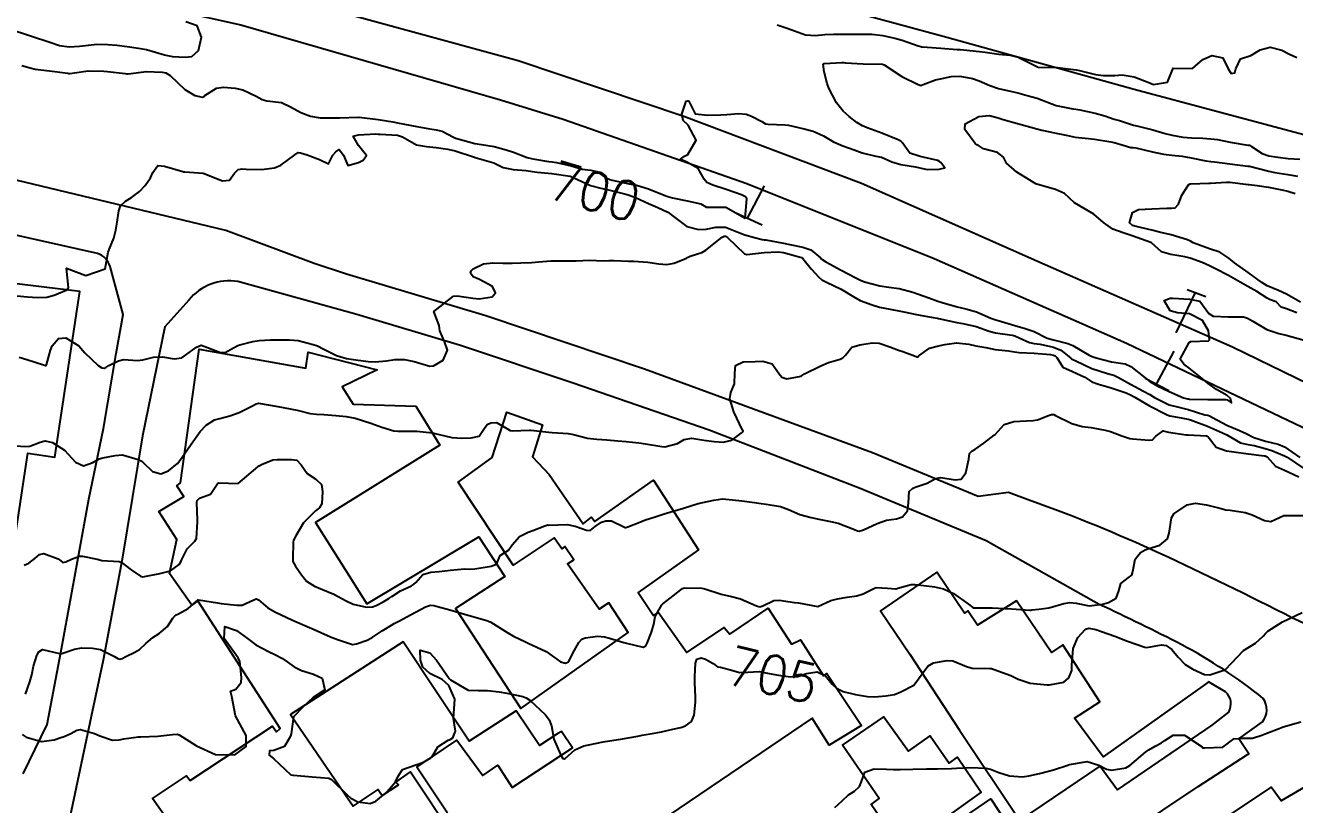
# Model space of a CAD drawing. Header units: metres. Extents: x 292545 to 299085, y 7450245 to 7463078.
# Drawn here: x 297670.9 to 297802, y 7452162.1 to 7452242.6 of the extents above; entities that cross this region are included whole.
import ezdxf
from ezdxf.enums import TextEntityAlignment as Align

# ---------------------------------------------------------------- set-up
doc = ezdxf.new("R2010")
doc.units = ezdxf.units.M
for name, color, linetype in [('Cotas', 45, 'Continuous'), ('Curvas de Nivel 1m', 11, 'Continuous'), ('Curvas de Nivel 5m', 15, 'Continuous'), ('Edificações', 30, 'Continuous'), ('Linha Férrea', 20, 'Continuous'), ('Pórtico', 62, 'Continuous'), ('Vias Primárias', 230, 'Continuous')]:
    doc.layers.add(name, color=color, linetype=linetype)
doc.styles.add('Style-STANDARD', font='STANDARD.shx')

msp = doc.modelspace()

# ---------------------------------------------------------------- linework, layer by layer
at = {"layer": 'Curvas de Nivel 1m', "flags": 128}
for points, elevation in [([(297669.47, 7452242.15), (297671.26, 7452241.55), (297671.46, 7452241.48), (297671.56, 7452241.45), (297673.45, 7452240.82), (297674.45, 7452240.5), (297675.45, 7452240.34), (297676.51, 7452240.42), (297677.45, 7452240.54), (297678.29, 7452240.62), (297679.45, 7452240.6), (297680.38, 7452240.51), (297681.45, 7452240.39), (297682.62, 7452240.23), (297683.44, 7452240.07), (297685.28, 7452239.53), (297685.43, 7452239.49), (297686.12, 7452239.37), (297687.43, 7452239.27), (297688.11, 7452239.35), (297688.81, 7452239.97), (297689.11, 7452241.34), (297688.65, 7452242.52), (297687.48, 7452242.95)], 698), ([(297748.57, 7452242.63), (297749.48, 7452242.31), (297749.96, 7452242.13), (297751.47, 7452241.6), (297752.53, 7452241.52), (297753.47, 7452241.62), (297754.37, 7452241.66), (297755.47, 7452241.67), (297756.35, 7452241.66), (297757.47, 7452241.67), (297758.33, 7452241.65), (297759.47, 7452241.51), (297760.69, 7452241.26), (297761.46, 7452241.04), (297763.13, 7452240.45), (297763.38, 7452240.38), (297763.45, 7452240.36), (297763.55, 7452240.35), (297765.45, 7452240.21), (297767.13, 7452240.09), (297767.45, 7452240.07), (297767.81, 7452240.04), (297769.45, 7452239.88), (297770.03, 7452239.79), (297771.45, 7452239.61), (297772.6, 7452239.5), (297773.44, 7452239.28), (297775.36, 7452238.31), (297775.43, 7452238.28), (297775.47, 7452238.27), (297777.43, 7452238.23), (297777.49, 7452238.23), (297779.43, 7452237.97), (297779.78, 7452237.91), (297781.42, 7452237.51), (297782.26, 7452237.39), (297783.42, 7452237.41), (297784.17, 7452237.45), (297785.42, 7452237.26), (297786.92, 7452236.66), (297787.41, 7452236.47), (297788.86, 7452236.7), (297789.43, 7452238.14), (297791.43, 7452238.12), (297792.51, 7452239.04), (297793.45, 7452239.45), (297794.57, 7452239.21), (297795.11, 7452238.07), (297795.43, 7452237.61), (297795.82, 7452237.67), (297795.93, 7452238.07), (297796.39, 7452239.11), (297797.45, 7452239.47), (297798.44, 7452240.04), (297799.46, 7452240.33), (297800.67, 7452240.01), (297801.45, 7452239.59), (297802.2, 7452239.24)], 698), ([(297670.56, 7452238.42), (297671.42, 7452238.18), (297671.93, 7452238.05), (297673.42, 7452237.87), (297675.3, 7452237.62), (297675.41, 7452237.6), (297675.52, 7452237.61), (297677.42, 7452237.89), (297679.02, 7452237.85), (297679.42, 7452237.81), (297681.24, 7452237.61), (297681.41, 7452237.56), (297681.54, 7452237.56), (297683.42, 7452237.8), (297685.05, 7452237.75), (297685.42, 7452237.66), (297685.89, 7452237.38), (297687.39, 7452235.96), (297688.44, 7452235.34), (297689.21, 7452235.16), (297689.38, 7452235.23), (297689.43, 7452235.28), (297689.47, 7452235.33), (297690.65, 7452236.07), (297691.4, 7452236.18), (297692.59, 7452236.1), (297693.39, 7452235.93), (297694.76, 7452235.27), (297695.38, 7452234.91), (297695.85, 7452234.79), (297697.38, 7452234.62), (297698.32, 7452234.17), (297699.37, 7452233.56), (297700.38, 7452233.2), (297701.36, 7452233.02), (297701.54, 7452233.01), (297703.36, 7452233.04), (297705.32, 7452233.1), (297705.36, 7452233.1), (297705.4, 7452233.1), (297707.36, 7452232.87), (297708.86, 7452232.6), (297709.36, 7452232.51), (297710.06, 7452232.38), (297711.35, 7452232.12), (297712.49, 7452231.92), (297713.35, 7452231.8), (297713.96, 7452231.65), (297715.14, 7452231.02), (297715.34, 7452230.93), (297715.47, 7452230.89), (297717.33, 7452230.39), (297718.04, 7452230.29), (297719.33, 7452230.07), (297720.57, 7452229.72), (297721.32, 7452229.47), (297722.73, 7452228.94), (297723.31, 7452228.78), (297724.94, 7452228.53), (297725.31, 7452228.49), (297725.78, 7452228.42), (297727.3, 7452228.07), (297728.43, 7452227.74), (297729.3, 7452227.61), (297729.95, 7452227.5), (297730.86, 7452226.84), (297731.29, 7452226.65), (297731.52, 7452226.59), (297733.28, 7452226.23), (297734.02, 7452226.06), (297735.28, 7452225.71), (297737.05, 7452224.98), (297737.26, 7452224.89), (297737.74, 7452224.76), (297739.26, 7452224.46), (297740.68, 7452224.14), (297741.25, 7452223.8), (297742.35, 7452223.8), (297743.25, 7452223.8), (297745.24, 7452222.67), (297745.44, 7452224.67), (297745.27, 7452224.87), (297744.86, 7452225.08), (297743.28, 7452225.63), (297741.92, 7452226.06), (297741.29, 7452226.36), (297741.03, 7452226.71), (297740.39, 7452227.81), (297739.31, 7452228.4), (297738.56, 7452228.75), (297739, 7452229.06), (297739.32, 7452229.23), (297740.19, 7452230.73), (297739.36, 7452232.28), (297738.86, 7452232.75), (297738.7, 7452233.41), (297739.15, 7452234.74), (297739.34, 7452234.79), (297739.38, 7452234.79), (297739.43, 7452234.74), (297740.08, 7452233.44), (297741.37, 7452233.3), (297742.73, 7452233.34), (297743.37, 7452233.37), (297744.57, 7452233.48), (297745.37, 7452233.39), (297745.91, 7452233.2), (297746.96, 7452232.65), (297747.36, 7452232.42), (297747.62, 7452232.38), (297749.36, 7452232.32), (297749.71, 7452232.26), (297751.35, 7452231.9), (297752.28, 7452231.65), (297753.34, 7452231.17), (297754.37, 7452230.56), (297755.33, 7452230.13), (297756.52, 7452229.73), (297757.32, 7452229.42), (297758.76, 7452229.06), (297759.32, 7452228.95), (297760.38, 7452228.49), (297761.31, 7452228.2), (297762.83, 7452227.97), (297763.3, 7452227.86), (297764.05, 7452227.69), (297765.3, 7452227.74), (297765.87, 7452227.86), (297765.45, 7452228.43), (297765.31, 7452228.52), (297765.14, 7452228.61), (297763.32, 7452229.04), (297762.25, 7452229.39), (297761.48, 7452230.48), (297761.34, 7452230.63), (297761.06, 7452230.76), (297759.35, 7452231.46), (297757.86, 7452232.01), (297757.36, 7452232.2), (297756.79, 7452232.53), (297755.98, 7452233.15), (297755.37, 7452233.7), (297754.69, 7452234.56), (297753.9, 7452236.07), (297753.72, 7452236.57), (297753.42, 7452237.76), (297753.31, 7452238.57), (297753.38, 7452238.63), (297753.43, 7452238.64), (297755.25, 7452238.74), (297755.43, 7452238.73), (297755.6, 7452238.71), (297757.43, 7452238.6), (297759.35, 7452238.58), (297759.43, 7452238.57), (297759.6, 7452238.5), (297761.42, 7452237.29), (297763.1, 7452236.45), (297763.33, 7452236.38), (297763.4, 7452236.37), (297763.47, 7452236.38), (297763.62, 7452236.45), (297764.91, 7452236.94), (297765.41, 7452237.05), (297766.53, 7452237.29), (297767.42, 7452237.33), (297768.72, 7452237.08), (297769.41, 7452236.85), (297770.52, 7452236.37), (297771.4, 7452236.04), (297772.79, 7452235.73), (297773.4, 7452235.59), (297774.37, 7452235.34), (297775.39, 7452235.05), (297777.38, 7452234.29), (297779.08, 7452233.97), (297779.38, 7452233.91), (297779.8, 7452233.84), (297781.38, 7452233.52), (297782.38, 7452233.24), (297783.37, 7452232.9), (297783.89, 7452232.74), (297785.36, 7452232.27), (297785.68, 7452232.19), (297787.35, 7452231.79), (297788.62, 7452231.42), (297789.34, 7452231.24), (297790.44, 7452231.04), (297791.34, 7452230.97), (297792.52, 7452230.93), (297793.34, 7452230.87), (297794.03, 7452230.78), (297795.34, 7452230.51), (297797.17, 7452230.22), (297797.33, 7452230.2), (297797.43, 7452230.15), (297797.55, 7452230.05), (297798.62, 7452229.33), (297799.32, 7452229.09), (297800.27, 7452228.97), (297801.32, 7452228.84), (297802.54, 7452228.77)], 699), ([(297802.58, 7452213.99), (297801.15, 7452214.84), (297800.33, 7452215.19), (297799.16, 7452215.67), (297798.59, 7452216.04), (297797.18, 7452217.07), (297795.77, 7452218.06), (297795.2, 7452218.55), (297794.27, 7452219.15), (297793.21, 7452219.49), (297791.52, 7452220.12), (297791.22, 7452220.28), (297790.91, 7452220.43), (297789.23, 7452220.96), (297788.19, 7452221.19), (297787.23, 7452221.44), (297785.62, 7452221.8), (297785.24, 7452221.92), (297784.93, 7452222.19), (297785.25, 7452223.24), (297785.87, 7452223.58), (297787.26, 7452223.62), (297788.81, 7452223.7), (297789.26, 7452223.69), (297789.66, 7452223.73), (297789.99, 7452224.13), (297790.35, 7452225.05), (297791.03, 7452226.12), (297791.19, 7452226.21), (297791.28, 7452226.23), (297793.12, 7452226.27), (297793.29, 7452226.28), (297794.97, 7452226.4), (297795.29, 7452226.38), (297797.2, 7452226.14), (297797.28, 7452226.13), (297798.13, 7452226.04), (297799.28, 7452225.87), (297800.83, 7452225.55), (297801.28, 7452225.44), (297802.05, 7452225.21)], 701), ([(297670.28, 7452208.34), (297671.06, 7452208.08), (297672.8, 7452207.52), (297673, 7452207.46), (297673.05, 7452207.46), (297673.09, 7452207.48), (297673.11, 7452207.52), (297673.53, 7452209.06), (297673.71, 7452209.51), (297674.35, 7452210.24), (297675.09, 7452210.33), (297676.43, 7452209.49), (297677.07, 7452208.78), (297678.46, 7452207.46), (297678.82, 7452207.23), (297679.05, 7452207.18), (297679.24, 7452207.26), (297679.55, 7452207.45), (297680.54, 7452207.96), (297681.06, 7452208.07), (297682.49, 7452207.99), (297683.06, 7452208.04), (297684.14, 7452208.32), (297685.07, 7452208.36), (297686.29, 7452208.15), (297687.07, 7452208.26), (297688.59, 7452209.34), (297689.08, 7452209.56), (297689.72, 7452209.32), (297691.07, 7452208.8), (297691.56, 7452208.81), (297692.43, 7452209.3), (297692.85, 7452209.52), (297693.08, 7452209.59), (297694.43, 7452209.93), (297695.08, 7452210.05), (297696.23, 7452210.11), (297697.09, 7452210.1), (297698.2, 7452210.12), (297699.09, 7452210.05), (297700.65, 7452209.63), (297701.08, 7452209.48), (297701.68, 7452209.18), (297703.07, 7452208.48), (297704.1, 7452208.19), (297705.06, 7452208.05), (297706.33, 7452207.86), (297707.06, 7452207.83), (297708.23, 7452207.94), (297709.06, 7452208.08), (297710.06, 7452208.09), (297711.06, 7452207.89), (297712.7, 7452207.41), (297713.06, 7452207.42), (297714.08, 7452208.02), (297714.5, 7452209.04), (297714.19, 7452209.94), (297713.71, 7452211.04), (297713.65, 7452211.58), (297713.12, 7452213.05), (297715.14, 7452214.61), (297715.5, 7452214.65), (297717.14, 7452214.42), (297717.77, 7452214.36), (297719.14, 7452214.56), (297719.46, 7452214.98), (297719.15, 7452215.63), (297717.81, 7452216.34), (297717.17, 7452216.61), (297716.9, 7452217), (297716.95, 7452217.23), (297717.18, 7452217.43), (297718.23, 7452217.95), (297719.18, 7452218.07), (297720.23, 7452218.01), (297721.18, 7452218.02), (297722.07, 7452218.06), (297723.18, 7452218.1), (297723.94, 7452218.17), (297725.19, 7452218.27), (297726.57, 7452218.27), (297727.19, 7452218.26), (297727.79, 7452218.27), (297729.19, 7452218.32), (297730.63, 7452218.28), (297731.19, 7452218.29), (297731.73, 7452218.29), (297733.19, 7452218.24), (297733.76, 7452218.23), (297735.19, 7452218.12), (297736.35, 7452217.94), (297737.18, 7452217.89), (297737.92, 7452218.02), (297739.19, 7452218.55), (297739.31, 7452218.62), (297739.56, 7452218.74), (297740.78, 7452219.14), (297741.2, 7452219.36), (297742.87, 7452220.7), (297743.09, 7452220.82), (297743.21, 7452220.81), (297743.44, 7452220.69), (297745.2, 7452218.98), (297745.43, 7452218.91), (297747.2, 7452219.12), (297748.62, 7452219.21), (297749.2, 7452219.12), (297751.07, 7452218.6), (297751.19, 7452218.52), (297752.05, 7452217.45), (297752.87, 7452216.57), (297753.17, 7452216.3), (297753.66, 7452216.07), (297755.15, 7452215.33), (297756.46, 7452214.54), (297757.14, 7452214.17), (297758.35, 7452213.72), (297759.13, 7452213.5), (297760.38, 7452213.24), (297761.13, 7452213.09), (297761.64, 7452212.99), (297763.13, 7452212.71), (297764.65, 7452212.43), (297765.12, 7452212.34), (297765.23, 7452212.32), (297767.12, 7452211.91), (297767.72, 7452211.8), (297769.11, 7452211.48), (297770.46, 7452211.01), (297771.1, 7452210.83), (297772.83, 7452210.61), (297773.1, 7452210.54), (297773.56, 7452210.33), (297774.6, 7452209.83), (297775.09, 7452209.75), (297775.73, 7452209.66), (297777.08, 7452209.34), (297777.85, 7452209.05), (297778.83, 7452208.26), (297778.95, 7452208.14), (297779.07, 7452208.08), (297779.39, 7452207.94), (297781.06, 7452207.17), (297782.66, 7452206.63), (297783.06, 7452206.54), (297783.31, 7452206.47), (297783.79, 7452206.21), (297785.04, 7452205.54), (297786.4, 7452204.81), (297787.03, 7452204.46), (297787.51, 7452204.17), (297789.02, 7452203.42), (297790.03, 7452203.15), (297791.01, 7452202.93), (297792.73, 7452202.38), (297793.01, 7452202.33), (297793.19, 7452202.28), (297793.5, 7452202.09), (297794.99, 7452201.32), (297796.3, 7452200.74), (297796.98, 7452200.43), (297797.78, 7452200.04), (297798.97, 7452199.64), (297800.3, 7452199.34), (297800.96, 7452199.06), (297802.54, 7452197.98)], 701), ([(297669.32, 7452199.2), (297670.96, 7452199.11), (297671.38, 7452199.13), (297672.46, 7452199.54), (297672.83, 7452199.66), (297672.96, 7452199.68), (297673.1, 7452199.67), (297673.74, 7452199.52), (297674.95, 7452198.72), (297676.1, 7452197.49), (297676.93, 7452197.12), (297677.9, 7452197.47), (297678.56, 7452197.83), (297678.94, 7452197.92), (297680.19, 7452198.19), (297680.94, 7452198.23), (297682.59, 7452197.76), (297682.94, 7452197.59), (297683.13, 7452197.41), (297684.05, 7452196.52), (297684.92, 7452196.28), (297685.71, 7452196.59), (297686.63, 7452197.36), (297686.77, 7452197.53), (297686.94, 7452197.76), (297687.6, 7452198.7), (297688.06, 7452199.35), (297688.98, 7452200.66), (297689.6, 7452201.32), (297690.46, 7452201.84), (297690.99, 7452202.01), (297692.03, 7452202.27), (297693, 7452202.63), (297694.3, 7452203.27), (297694.76, 7452203.51), (297695.01, 7452203.56), (297697, 7452203.24), (297699, 7452202.84), (297700.32, 7452202.52), (297701, 7452202.45), (297701.76, 7452202.42), (297702.99, 7452202.3), (297704.04, 7452202.21), (297704.99, 7452202.04), (297706.59, 7452201.52), (297706.99, 7452201.38), (297707.74, 7452201.11), (297708.98, 7452200.72), (297709.4, 7452200.67), (297710.98, 7452200.7), (297711.36, 7452200.69), (297712.98, 7452200.53), (297713.65, 7452200.36), (297714.97, 7452200.02), (297716, 7452199.98), (297716.97, 7452200), (297717.79, 7452200.18), (297718.32, 7452200.99), (297718.61, 7452201.36), (297718.99, 7452201.54), (297719.59, 7452201.57), (297720.64, 7452200.96), (297720.98, 7452200.74), (297721.21, 7452200.72), (297722.98, 7452200.78), (297723.13, 7452200.78), (297724.98, 7452200.6), (297725.33, 7452200.55), (297726.98, 7452200.43), (297727.52, 7452200.33), (297728.97, 7452199.98), (297729.95, 7452199.87), (297730.97, 7452199.79), (297732.11, 7452199.68), (297732.97, 7452199.63), (297734.26, 7452199.5), (297734.96, 7452199.39), (297736.63, 7452199.1), (297736.96, 7452199.08), (297738.28, 7452199.43), (297738.97, 7452199.83), (297739.73, 7452199.97), (297740.97, 7452199.77), (297742.05, 7452199.62), (297742.97, 7452199.56), (297743.89, 7452199.76), (297744.98, 7452200.58), (297745.02, 7452200.63), (297745.03, 7452200.67), (297744.98, 7452200.78), (297744.09, 7452202.68), (297743.67, 7452204.03), (297743.77, 7452204.68), (297744.15, 7452205.56), (297744.19, 7452206.68), (297744.27, 7452207.46), (297745.06, 7452207.83), (297746.29, 7452207.88), (297747.07, 7452207.91), (297748.05, 7452207.62), (297748.77, 7452206.62), (297749.05, 7452206.26), (297749.56, 7452206.1), (297751.05, 7452206.36), (297751.18, 7452206.46), (297751.37, 7452206.6), (297753.06, 7452207.43), (297753.86, 7452207.76), (297755.07, 7452208.13), (297755.35, 7452208.26), (297755.61, 7452208.54), (297756.27, 7452209.34), (297757.08, 7452209.61), (297758.36, 7452209.79), (297759.09, 7452209.76), (297760.19, 7452209.38), (297761.08, 7452209.06), (297761.53, 7452208.92), (297762.75, 7452208.45), (297762.97, 7452208.35), (297763.07, 7452208.34), (297763.14, 7452208.38), (297763.19, 7452208.45), (297764.28, 7452209.24), (297765.08, 7452209.46), (297765.88, 7452209.63), (297767.09, 7452209.82), (297768.35, 7452209.65), (297769.08, 7452209.51), (297770.12, 7452209.33), (297771.08, 7452209.11), (297772.45, 7452208.98), (297773.08, 7452208.89), (297773.55, 7452208.81), (297775.08, 7452208.73), (297776.77, 7452208.6), (297777.08, 7452208.54), (297777.26, 7452208.47), (297777.43, 7452208.28), (297778.07, 7452207.28), (297779.06, 7452206.84), (297780.33, 7452206.25), (297781.05, 7452205.79), (297781.74, 7452205.54), (297783.04, 7452205.17), (297784.59, 7452204.64), (297785.03, 7452204.45), (297785.49, 7452204.19), (297787.01, 7452203.31), (297788.75, 7452202.4), (297789, 7452202.29), (297789.11, 7452202.26), (297789.9, 7452202.14), (297791, 7452201.94), (297791.25, 7452201.86), (297792.99, 7452201.19), (297794.55, 7452200.51), (297794.98, 7452200.31), (297795.4, 7452200.07), (297796.4, 7452199.49), (297796.97, 7452199.36), (297797.81, 7452199.2), (297798.96, 7452198.9), (297799.64, 7452198.7), (297800.95, 7452198.15), (297801.21, 7452198), (297802.94, 7452196.83)], 702), ([(297670.81, 7452186.86), (297671.3, 7452187.05), (297671.92, 7452187.54), (297672.38, 7452187.97), (297672.82, 7452188.06), (297674.32, 7452187.51), (297674.6, 7452187.29), (297674.81, 7452187.12), (297675.11, 7452187.2), (297675.68, 7452187.49), (297676.53, 7452187.77), (297676.82, 7452187.78), (297678.35, 7452187.46), (297678.73, 7452187.37), (297678.81, 7452187.35), (297680.61, 7452187.23), (297680.81, 7452187.16), (297681.86, 7452186.36), (297682.8, 7452185.71), (297683.06, 7452185.67), (297684.8, 7452185.99), (297685.91, 7452186.26), (297686.81, 7452186.94), (297686.98, 7452187.19), (297687.06, 7452187.36), (297687.64, 7452188.54), (297688.42, 7452189.34), (297688.58, 7452189.61), (297688.71, 7452191.34), (297688.71, 7452191.49), (297688.63, 7452193.34), (297688.68, 7452193.54), (297688.89, 7452193.76), (297690.04, 7452194.18), (297690.8, 7452195.31), (297690.91, 7452195.36), (297692.91, 7452195.29), (297694.93, 7452197), (297695.07, 7452197.12), (297695.3, 7452197.26), (297696.47, 7452197.72), (297696.94, 7452197.77), (297698.41, 7452197.76), (297698.94, 7452197.69), (297699.39, 7452197.21), (297700.04, 7452196.32), (297700.92, 7452195.74), (297701.49, 7452195.18), (297701.61, 7452194.47), (297701.53, 7452193.18), (297701.29, 7452192.78), (297700.88, 7452192.45), (297699.66, 7452191.21), (297698.85, 7452189.89), (297698.63, 7452189.44), (297698.57, 7452189.22), (297698.54, 7452187.5), (297698.55, 7452187.22), (297698.81, 7452186.77), (297699.45, 7452185.86), (297699.94, 7452185.2), (297700.79, 7452184.69), (297701.61, 7452184.35), (297702.77, 7452183.86), (297704.06, 7452183.16), (297704.76, 7452182.84), (297706.14, 7452182.51), (297706.76, 7452182.57), (297707.16, 7452182.71), (297707.94, 7452183.11), (297708.45, 7452183.42), (297708.77, 7452183.64), (297709.66, 7452184.21), (297710.79, 7452184.74), (297711.01, 7452184.85), (297711.25, 7452185.07), (297711.98, 7452185.88), (297712.8, 7452186.14), (297713.65, 7452186.19), (297714.81, 7452186.35), (297716.27, 7452186.47), (297716.81, 7452186.45), (297717.33, 7452186.48), (297718.81, 7452186.72), (297719.03, 7452186.76), (297719.56, 7452186.97), (297719.94, 7452187.86), (297720.83, 7452188.4), (297721.2, 7452188.95), (297721.96, 7452189.83), (297722.85, 7452190.25), (297723.33, 7452190.45), (297724.55, 7452190.91), (297724.78, 7452191), (297724.86, 7452191.01), (297724.96, 7452191), (297726.86, 7452191.06), (297727.71, 7452190.87), (297728.86, 7452190.47), (297729.26, 7452190.45), (297729.75, 7452190.85), (297730.4, 7452191.31), (297730.87, 7452191.42), (297731.46, 7452191.42), (297732.71, 7452190.81), (297732.86, 7452190.73), (297732.94, 7452190.73), (297733.12, 7452190.81), (297734.36, 7452191.3), (297734.87, 7452191.49), (297735.96, 7452191.86), (297736.88, 7452192.16), (297738.88, 7452192.74), (297740.39, 7452193.23), (297740.89, 7452193.34), (297742.02, 7452193.58), (297742.9, 7452193.69), (297743.96, 7452193.61), (297744.9, 7452193.48), (297746.22, 7452193.32), (297746.89, 7452193.23), (297747.41, 7452193.16), (297748.89, 7452192.9), (297749.71, 7452192.61), (297750.88, 7452192.08), (297752.05, 7452191.76), (297752.87, 7452191.6), (297754.05, 7452191.38), (297754.87, 7452191.19), (297756.53, 7452190.53), (297756.86, 7452190.39), (297757.01, 7452190.38), (297757.47, 7452190.52), (297758.87, 7452191.17), (297759.86, 7452191.5), (297760.87, 7452191.65), (297761.49, 7452191.86), (297762.02, 7452192.47), (297762.11, 7452193.25), (297762.17, 7452194.47), (297762.55, 7452194.82), (297762.91, 7452194.93), (297764.03, 7452195.33), (297764.92, 7452195.8), (297765.46, 7452195.89), (297766.92, 7452195.68), (297767.57, 7452195.75), (297768.04, 7452196.39), (297768.34, 7452197.78), (297768.43, 7452198.39), (297768.68, 7452198.66), (297768.96, 7452198.81), (297769.9, 7452199.44), (297770.97, 7452200.26), (297771.03, 7452200.3), (297771.08, 7452200.36), (297771.98, 7452201.36), (297772.99, 7452201.67), (297773.61, 7452201.71), (297775, 7452201.8), (297775.43, 7452201.87), (297776.59, 7452202.29), (297776.9, 7452202.39), (297777, 7452202.41), (297777.11, 7452202.39), (297777.31, 7452202.29), (297778.99, 7452201.47), (297780.05, 7452201.18), (297780.99, 7452201.05), (297782.41, 7452200.8), (297782.98, 7452200.65), (297784.16, 7452200.2), (297784.77, 7452199.99), (297784.97, 7452199.94), (297785.26, 7452199.89), (297786.97, 7452199.77), (297787.33, 7452199.8), (297787.67, 7452200.16), (297788.41, 7452200.72), (297788.98, 7452200.58), (297790.79, 7452200.3), (297790.98, 7452200.3), (297792.88, 7452200.2), (297792.97, 7452200.17), (297793.07, 7452200.1), (297793.9, 7452199.03), (297794.96, 7452198.67), (297795.46, 7452198.58), (297796.96, 7452198.38), (297798.83, 7452198.15), (297798.95, 7452198.13), (297799.03, 7452198.11), (297799.16, 7452198.03), (297800.02, 7452197.09), (297800.94, 7452196.66), (297802.44, 7452195.98)], 703), ([(297670.93, 7452173.55), (297671.4, 7452174.81), (297671.6, 7452175.54), (297671.77, 7452176.45), (297672.11, 7452177.54), (297672.31, 7452177.92), (297672.7, 7452178.14), (297674.46, 7452177.74), (297674.7, 7452177.74), (297675.99, 7452178.2), (297676.71, 7452178.33), (297677.87, 7452178.3), (297678.7, 7452178.14), (297680.14, 7452177.44), (297680.49, 7452177.23), (297680.69, 7452177.17), (297680.91, 7452177.21), (297681.31, 7452177.42), (297682.23, 7452177.88), (297682.7, 7452178.16), (297683.35, 7452178.76), (297684.08, 7452179.39), (297684.73, 7452179.8), (297685.59, 7452180.51), (297686.16, 7452181.37), (297686.42, 7452181.69), (297686.75, 7452181.85), (297687.72, 7452182.39), (297688.77, 7452183.27), (297688.82, 7452183.29), (297690.77, 7452182.96), (297691.16, 7452182.91), (297692.76, 7452182.74), (297693.31, 7452182.74), (297694.53, 7452183.27), (297694.77, 7452183.37), (297694.86, 7452183.36), (297695, 7452183.27), (297695.96, 7452182.45), (297696.75, 7452181.99), (297698.44, 7452181.22), (297698.74, 7452181.09), (297700.04, 7452180.51), (297700.73, 7452180.21), (297702.43, 7452179.47), (297702.72, 7452179.35), (297703.14, 7452179.17), (297704.72, 7452178.68), (297705.13, 7452178.73), (297706.22, 7452179.13), (297706.73, 7452179.38), (297707.77, 7452180.08), (297708.74, 7452180.68), (297709.01, 7452180.83), (297709.5, 7452181.09), (297710.75, 7452181.77), (297712.26, 7452182.56), (297712.76, 7452182.72), (297713.12, 7452182.69), (297714.75, 7452182.23), (297715.7, 7452181.96), (297716.75, 7452181.66), (297718.59, 7452181.13), (297718.74, 7452181.09), (297718.99, 7452180.98), (297720.73, 7452179.86), (297721.32, 7452179.54), (297722.56, 7452178.93), (297722.72, 7452178.86), (297722.84, 7452178.81), (297724.71, 7452177.96), (297726.2, 7452176.89), (297726.69, 7452176.74), (297727.02, 7452176.89), (297727.58, 7452178), (297728.07, 7452178.87), (297728.37, 7452179.22), (297728.73, 7452179.37), (297730.04, 7452179.53), (297730.73, 7452179.47), (297731.24, 7452179.34), (297732.72, 7452178.89), (297732.99, 7452178.81), (297734.72, 7452178.41), (297734.99, 7452178.52), (297735.13, 7452178.79), (297735.58, 7452179.93), (297735.81, 7452180.78), (297735.95, 7452181.57), (297736.65, 7452182.77), (297736.71, 7452182.82), (297736.76, 7452182.86), (297737.83, 7452183.7), (297738.79, 7452184.45), (297738.99, 7452184.53), (297740.79, 7452184.5), (297741.07, 7452184.43), (297742.78, 7452183.85), (297743.84, 7452183.61), (297744.77, 7452183.37), (297746.41, 7452182.65), (297746.76, 7452182.57), (297747.09, 7452182.65), (297748.2, 7452183.2), (297748.77, 7452183.24), (297750.35, 7452183.02), (297750.77, 7452182.98), (297752.76, 7452182.58), (297754.11, 7452183.22), (297754.78, 7452183.37), (297755.78, 7452183.54), (297756.78, 7452183.69), (297757.42, 7452183.89), (297758.6, 7452184.5), (297758.79, 7452184.54), (297759.96, 7452184.49), (297760.79, 7452184.41), (297760.85, 7452184.42), (297761.02, 7452184.48), (297762.4, 7452184.85), (297762.79, 7452184.87), (297764.56, 7452184.66), (297764.79, 7452184.63), (297765.74, 7452184.42), (297766.78, 7452183.94), (297768.33, 7452182.83), (297768.76, 7452182.49), (297768.84, 7452182.47), (297770.76, 7452182.44), (297772.76, 7452182.34), (297774.66, 7452182.21), (297774.76, 7452182.21), (297774.85, 7452182.23), (297775.59, 7452182.3), (297776.61, 7452182.45), (297776.76, 7452182.49), (297778.15, 7452182.9), (297778.77, 7452182.99), (297779.44, 7452182.93), (297780.77, 7452182.67), (297782.16, 7452182.84), (297782.77, 7452183.01), (297783.55, 7452183.44), (297783.85, 7452184.21), (297784.04, 7452184.97), (297784.8, 7452185.55), (297785.17, 7452185.83), (297785.28, 7452186.19), (297785.52, 7452187.49), (297786.06, 7452188.18), (297786.56, 7452188.45), (297786.84, 7452188.54), (297788.08, 7452188.92), (297788.85, 7452189.58), (297789.04, 7452190.15), (297789.29, 7452191.73), (297789.52, 7452192.14), (297790.89, 7452193.07), (297791.76, 7452193.25), (297792.89, 7452193.07), (297794.25, 7452192.73), (297794.89, 7452192.58), (297795.33, 7452192.52), (297796.89, 7452192.29), (297797.6, 7452192.04), (297798.87, 7452191.46), (297799.54, 7452191.35), (297800.88, 7452192), (297802.88, 7452191.98)], 704), ([(297754.52, 7452161.85), (297754.88, 7452162.18), (297755.27, 7452162.54), (297755.91, 7452163.16), (297756.54, 7452163.53), (297757.06, 7452164.01), (297757.27, 7452164.52), (297757.6, 7452165.49), (297758.57, 7452165.82), (297759.86, 7452165.79), (297760.57, 7452165.77), (297761.26, 7452165.78), (297762.57, 7452165.81), (297763.97, 7452165.84), (297764.57, 7452165.84), (297765.15, 7452165.84), (297766.57, 7452165.86), (297767.07, 7452165.9), (297768.57, 7452165.99), (297770.11, 7452165.91), (297770.57, 7452165.8), (297771.46, 7452165.46), (297772.56, 7452165.11), (297773.88, 7452165.01), (297774.56, 7452165.12), (297775.63, 7452165.37), (297776.57, 7452165.59), (297777.1, 7452165.75), (297778.57, 7452166.21), (297778.73, 7452166.27), (297780.58, 7452166.61), (297781.77, 7452166.23), (297782.57, 7452165.8), (297783.09, 7452165.69), (297784.57, 7452165.95), (297784.97, 7452166.19), (297786.59, 7452167.57), (297786.94, 7452167.81), (297787.6, 7452168.16), (297788.24, 7452168.51), (297788.6, 7452168.77), (297789.44, 7452169.3), (297790.61, 7452169.32), (297792.44, 7452168.1), (297792.51, 7452168.02), (297792.59, 7452168.01), (297792.67, 7452168.02), (297794.59, 7452168.08), (297795.72, 7452168.95), (297796.61, 7452169), (297797.64, 7452169), (297798.61, 7452169.3), (297799.13, 7452169.51), (297800.4, 7452170.01), (297800.57, 7452170.07), (297800.62, 7452170.09), (297800.79, 7452170.17), (297802.63, 7452170.68)], 706)]:
    msp.add_lwpolyline(points, dxfattribs=dict(at, elevation=elevation))
at = {"layer": 'Curvas de Nivel 5m', "flags": 128}
for points, elevation in [([(297802.23, 7452212.89), (297801.14, 7452213.31), (297800.61, 7452213.48), (297800.09, 7452214.02), (297799.41, 7452214.29), (297799.15, 7452214.42), (297798.1, 7452215.09), (297797.16, 7452215.61), (297796.38, 7452216.06), (297795.17, 7452216.74), (297793.83, 7452217.44), (297793.19, 7452217.76), (297792.43, 7452218.11), (297791.2, 7452218.54), (297790.64, 7452218.69), (297789.2, 7452218.92), (297788.24, 7452219.19), (297787.21, 7452220.12), (297787.13, 7452220.17), (297785.22, 7452220.83), (297784.28, 7452221.15), (297783.23, 7452221.53), (297782.24, 7452222.23), (297781.25, 7452223.07), (297779.26, 7452224.26), (297778.22, 7452225.23), (297777.28, 7452225.63), (297775.46, 7452226.13), (297775.28, 7452226.2), (297775.09, 7452226.31), (297773.3, 7452227.42), (297772.24, 7452228.35), (297771.92, 7452228.95), (297771.32, 7452229.44), (297769.87, 7452229.83), (297769.33, 7452230.16), (297769.19, 7452230.24), (297768.99, 7452230.39), (297767.92, 7452231.83), (297767.96, 7452232.4), (297769.37, 7452233.18), (297770.49, 7452233.25), (297771.37, 7452233.02), (297771.88, 7452232.86), (297773.36, 7452232.43), (297773.76, 7452232.33), (297775.36, 7452231.89), (297775.9, 7452231.76), (297777.35, 7452231.44), (297778.39, 7452231.23), (297779.34, 7452231.04), (297780.71, 7452230.88), (297781.34, 7452230.82), (297783.01, 7452230.55), (297783.34, 7452230.47), (297784.3, 7452230.21), (297785.09, 7452229.96), (297785.33, 7452229.95), (297785.59, 7452229.93), (297787.33, 7452229.51), (297788.44, 7452229.27), (297789.32, 7452229.16), (297790.38, 7452229.07), (297791.32, 7452228.91), (297792.83, 7452228.6), (297793.32, 7452228.52), (297793.7, 7452228.47), (297795.31, 7452228.27), (297797.14, 7452228.05), (297797.31, 7452228.03), (297797.34, 7452228.03), (297799.31, 7452227.52), (297799.93, 7452227.39), (297801.3, 7452227.16), (297802.27, 7452227.02)], 700), ([(297670.06, 7452214.64), (297671.14, 7452214.55), (297672.19, 7452214.49), (297673.14, 7452214.52), (297673.91, 7452214.74), (297675.15, 7452215.24), (297675.3, 7452215.35), (297675.38, 7452215.5), (297675.17, 7452217.5), (297677.17, 7452216.74), (297679.17, 7452217.45), (297679.46, 7452219.17), (297679.57, 7452219.45), (297680.06, 7452220.59), (297680.26, 7452221.44), (297680.41, 7452222.26), (297680.59, 7452223.44), (297680.76, 7452223.93), (297681.26, 7452224.43), (297681.89, 7452224.79), (297682.72, 7452225.41), (297683.28, 7452226.03), (297683.85, 7452226.83), (297684.1, 7452227.39), (297684.6, 7452228.09), (297685.3, 7452228.05), (297687.18, 7452227.48), (297687.29, 7452227.46), (297687.39, 7452227.45), (297689.29, 7452227.33), (297691.29, 7452226.53), (297691.99, 7452226.6), (297692.53, 7452227.3), (297692.91, 7452227.68), (297693.3, 7452227.76), (297693.74, 7452227.72), (297695.3, 7452227.7), (297696.66, 7452227.88), (297697.3, 7452228.15), (297698.74, 7452229.22), (297699.08, 7452229.45), (297699.32, 7452229.4), (297700.04, 7452229.2), (297701.31, 7452228.72), (297702.21, 7452228.27), (297702.67, 7452229.18), (297702.97, 7452229.52), (297703.32, 7452229.74), (297703.78, 7452229.16), (297704.24, 7452228.1), (297705.31, 7452228.42), (297705.8, 7452228.64), (297706.14, 7452229.13), (297705.33, 7452230.16), (297704.76, 7452231.15), (297705.34, 7452231.26), (297707.1, 7452231.36), (297707.35, 7452231.35), (297707.56, 7452231.33), (297709.34, 7452231.22), (297709.87, 7452231.08), (297711.33, 7452230.25), (297712.34, 7452230.05), (297713.33, 7452229.96), (297714.56, 7452229.8), (297715.32, 7452229.61), (297717.19, 7452229), (297717.31, 7452228.96), (297717.37, 7452228.94), (297719.31, 7452228.38), (297720.25, 7452227.91), (297721.3, 7452227.69), (297722.65, 7452227.59), (297723.3, 7452227.47), (297723.78, 7452227.41), (297725.3, 7452227.29), (297727.18, 7452227), (297727.29, 7452226.96), (297727.49, 7452226.88), (297729.28, 7452226.03), (297730.36, 7452225.76), (297731.27, 7452225.57), (297732.92, 7452225.16), (297733.27, 7452225.06), (297733.92, 7452224.8), (297735.26, 7452224.18), (297736.24, 7452223.76), (297737.25, 7452223.29), (297737.98, 7452222.75), (297739.23, 7452221.8), (297740.45, 7452221.5), (297741.23, 7452221.53), (297742.21, 7452221.73), (297743.23, 7452221.73), (297744.77, 7452221.12), (297745.22, 7452220.94), (297746.21, 7452220.66), (297747.02, 7452220.46), (297747.21, 7452220.45), (297747.4, 7452220.45), (297749.21, 7452220.09), (297749.88, 7452219.94), (297751.2, 7452219.68), (297752.02, 7452219.4), (297753.02, 7452218.57), (297753.1, 7452218.48), (297753.19, 7452218.4), (297753.57, 7452218.18), (297755.18, 7452217.3), (297756.62, 7452216.54), (297757.17, 7452216.27), (297757.58, 7452216.11), (297759.16, 7452215.69), (297760.09, 7452215.56), (297761.16, 7452215.41), (297762.57, 7452215.04), (297763.15, 7452214.84), (297764.2, 7452214.44), (297765.14, 7452214.1), (297765.61, 7452213.95), (297767.13, 7452213.53), (297768.05, 7452213.32), (297769.13, 7452213.01), (297770.63, 7452212.36), (297771.12, 7452212.18), (297771.37, 7452212.11), (297773.11, 7452211.58), (297774.16, 7452211.27), (297775.1, 7452210.97), (297776.45, 7452210.3), (297777.09, 7452210.1), (297778.57, 7452209.75), (297779.09, 7452209.52), (297780.78, 7452208.54), (297781.07, 7452208.4), (297781.49, 7452208.24), (297783.07, 7452207.85), (297784.49, 7452207.62), (297785.06, 7452207.36), (297786.55, 7452206.18), (297787.05, 7452205.83), (297787.88, 7452205.32), (297789.03, 7452204.79), (297790.52, 7452204.13), (297790.94, 7452204.04), (297791.02, 7452204.02), (297791.14, 7452204), (297793.02, 7452203.95), (297794.9, 7452203.95), (297795.02, 7452203.93), (297795.46, 7452203.62), (297795.37, 7452204.07), (297795.03, 7452204.37), (297793.93, 7452204.99), (297793.05, 7452205.59), (297792.44, 7452206.11), (297791.06, 7452207.24), (297790.54, 7452207.6), (297790.17, 7452208.13), (297791.09, 7452209.83), (297791.27, 7452209.94), (297793.09, 7452210.01), (297793.21, 7452210.1), (297793.11, 7452211.03), (297792.48, 7452212.11), (297791.13, 7452212.81), (297789.89, 7452212.9), (297789.13, 7452213.09), (297788.52, 7452214.16), (297789.15, 7452214.4), (297789.42, 7452214.42), (297791.14, 7452214.31), (297792.21, 7452214.11), (297793.13, 7452212.82), (297793.58, 7452212.54), (297795.13, 7452212.5), (297796.7, 7452212.48), (297797.13, 7452212.35), (297797.66, 7452212.04), (297799.11, 7452211.19), (297800.35, 7452210.77), (297801.1, 7452210.59), (297802.99, 7452210.08)], 700), ([(297670.6, 7452169.37), (297671.02, 7452169.12), (297672.59, 7452168.65), (297673.91, 7452168.82), (297674.6, 7452169.06), (297674.92, 7452169.17), (297675.62, 7452169.49), (297676.25, 7452169.84), (297676.61, 7452169.88), (297678.07, 7452169.47), (297678.6, 7452169.24), (297679.94, 7452168.78), (297680.6, 7452168.82), (297681.1, 7452168.92), (297682.6, 7452169.14), (297682.85, 7452169.15), (297684.6, 7452169.21), (297686.12, 7452169.37), (297686.6, 7452169.41), (297686.81, 7452169.36), (297688.59, 7452168.21), (297690.57, 7452167.31), (297692.57, 7452167.29), (297693.72, 7452168.15), (297693.73, 7452169.28), (297692.62, 7452171.29), (297692.24, 7452173.29), (297692.11, 7452173.85), (297692.66, 7452174.06), (297693.21, 7452174.74), (297693.25, 7452175.28), (297693.07, 7452176.9), (297692.91, 7452177.29), (297692.7, 7452177.57), (297691.46, 7452179.3), (297691.52, 7452180.52), (297692.73, 7452180.1), (297693.85, 7452179.28), (297694.71, 7452178.63), (297696.02, 7452177.94), (297696.7, 7452177.63), (297697.46, 7452177.23), (297698.68, 7452176.38), (297699.45, 7452175.98), (297700.68, 7452175.62), (297701.58, 7452175.18), (297701.85, 7452173.99), (297700.65, 7452173.19), (297699.61, 7452172.23), (297698.62, 7452171.22), (297698.37, 7452169.46), (297698.32, 7452169.22), (297697.68, 7452168.14), (297696.58, 7452167.72), (297696.14, 7452167.68), (297696.11, 7452167.25), (297696.37, 7452167.04), (297696.57, 7452166.88), (297698.33, 7452165.22), (297698.55, 7452165.18), (297698.6, 7452165.17), (297700.55, 7452165.02), (297702.25, 7452164.88), (297702.55, 7452164.74), (297704.15, 7452163.15), (297704.53, 7452162.8), (297705.25, 7452162.42), (297706.52, 7452162.26), (297707.13, 7452162.5), (297707.87, 7452163.11), (297708.2, 7452163.44), (297708.54, 7452163.76), (297709.15, 7452164.49), (297709.43, 7452165.09), (297709.88, 7452165.77), (297710.56, 7452166.02), (297712.04, 7452166.53), (297712.57, 7452166.83), (297712.71, 7452166.91), (297712.89, 7452167.05), (297713.52, 7452168.11), (297714.6, 7452168.78), (297714.78, 7452168.85), (297715.07, 7452169.02), (297715.33, 7452169.74), (297715.13, 7452171.02), (297715.16, 7452171.56), (297715.27, 7452173.02), (297714.66, 7452174.45), (297713.97, 7452175.04), (297712.68, 7452175.68), (297711.97, 7452176.34), (297711.72, 7452177.06), (297711.7, 7452178.07), (297712.7, 7452177.82), (297713.38, 7452177.04), (297714.67, 7452175.15), (297714.74, 7452175.09), (297714.82, 7452175.03), (297716.66, 7452173.95), (297717.72, 7452173.93), (297718.66, 7452173.92), (297719.84, 7452173.79), (297720.65, 7452173.66), (297722.3, 7452173.29), (297722.65, 7452173.17), (297723.03, 7452172.93), (297724.63, 7452171.42), (297725.03, 7452170.91), (297725.24, 7452170.28), (297725.48, 7452168.9), (297726.18, 7452167.3), (297726.44, 7452166.89), (297726.57, 7452166.87), (297726.66, 7452166.89), (297727.67, 7452167.79), (297728.59, 7452168.22), (297729.12, 7452168.33), (297730.6, 7452168.62), (297730.78, 7452168.66), (297731.92, 7452168.82), (297732.6, 7452168.93), (297734.18, 7452169.22), (297734.61, 7452169.3), (297735.86, 7452169.53), (297736.61, 7452169.67), (297737.79, 7452169.92), (297738.62, 7452170.11), (297739.09, 7452170.26), (297739.7, 7452170.73), (297739.98, 7452171.38), (297740.12, 7452172.73), (297740.11, 7452173.27), (297740.05, 7452174.73), (297740.07, 7452175.34), (297740.12, 7452176.73), (297740.27, 7452177.15), (297740.7, 7452177.28), (297741.15, 7452177.17), (297741.95, 7452176.7), (297742.38, 7452176.38), (297742.69, 7452176.33), (297743.99, 7452175.98), (297744.68, 7452175.79), (297745.52, 7452175.83), (297746.69, 7452175.89), (297747.74, 7452175.69), (297748.68, 7452175.52), (297749.95, 7452175.33), (297750.68, 7452175.37), (297751.59, 7452175.69), (297752.69, 7452175.85), (297753.53, 7452175.42), (297754.25, 7452174.56), (297754.67, 7452174.17), (297755.37, 7452173.83), (297756.66, 7452173.52), (297757.87, 7452173.31), (297758.65, 7452173.28), (297759.78, 7452173.37), (297760.66, 7452173.51), (297761.34, 7452173.79), (297762.67, 7452174.46), (297764.1, 7452176.44), (297764.7, 7452176.76), (297766.1, 7452177.02), (297766.7, 7452176.98), (297768.11, 7452176.4), (297768.69, 7452176.21), (297770.53, 7452176.2), (297770.69, 7452176.18), (297770.97, 7452176.08), (297772.68, 7452175.46), (297773.43, 7452175.08), (297774.68, 7452174.69), (297776.44, 7452174.52), (297776.67, 7452174.52), (297778.17, 7452174.78), (297778.68, 7452175.24), (297778.97, 7452175.98), (297778.99, 7452176.27), (297778.98, 7452176.55), (297779.12, 7452178.26), (297779.61, 7452179.38), (297780.39, 7452180.25), (297780.74, 7452180.35), (297781.46, 7452180.23), (297782.74, 7452179.78), (297783.42, 7452179.53), (297784.73, 7452179.01), (297786.51, 7452178.38), (297786.72, 7452178.36), (297788.24, 7452178.64), (297788.72, 7452178.57), (297789.31, 7452178.14), (297789.95, 7452177.37), (297790.7, 7452176.62), (297791.47, 7452176.11), (297792.68, 7452175.56), (297793.23, 7452175.55), (297794.69, 7452176.02), (297794.74, 7452176.04), (297794.85, 7452176.08), (297796.71, 7452178.05), (297797.96, 7452178.8), (297798.74, 7452179.54), (297798.97, 7452179.8), (297799.23, 7452180.03), (297800.75, 7452181), (297802.76, 7452181.98)], 705)]:
    msp.add_lwpolyline(points, dxfattribs=dict(at, elevation=elevation))
at = {"layer": 'Edificações'}
for points in [[(297669.94, 7452190.21), (297671.17, 7452198.42), (297673.97, 7452198.02), (297676.54, 7452215.11), (297664.33, 7452216.58)], [(297690.98, 7452152.97), (297684.04, 7452162.78), (297687.57, 7452165.12), (297687.93, 7452164.62), (297696.44, 7452170.24), (297696.86, 7452169.67), (297697.24, 7452169.99), (297688.73, 7452183.16), (297688.11, 7452182.74), (297685.82, 7452186), (297686.55, 7452189.5), (297684.72, 7452192.38), (297687.28, 7452193.95), (297686.58, 7452195.04), (297686.95, 7452195.34), (297688.87, 7452209.14), (297699.87, 7452207.19), (297700.14, 7452208.84), (297707.25, 7452207.03), (297703.63, 7452205.25), (297704.77, 7452203.47), (297711.24, 7452203.26), (297713.73, 7452199.23), (297700.87, 7452191.26), (297706.18, 7452182.88), (297717.76, 7452189.77), (297720.42, 7452185.68), (297715.35, 7452182.4), (297722.1, 7452172.07), (297733.17, 7452179.92), (297731.18, 7452182.97), (297730.19, 7452182.32), (297726.92, 7452186.98), (297727.57, 7452187.4), (297726.63, 7452188.77), (297726.32, 7452188.55), (297725.53, 7452189.69), (297721.3, 7452186.85), (297715.6, 7452195.44), (297719.14, 7452197.96), (297720.64, 7452202.64), (297724.32, 7452201.34), (297723.29, 7452198.03), (297725.03, 7452196.23), (297728.51, 7452191.13), (297729.38, 7452191.8), (297729.74, 7452191.38), (297735.79, 7452195.62), (297740.43, 7452188.43), (297734.21, 7452184.05), (297735.8, 7452181.66), (297736.29, 7452181.97), (297739.22, 7452177.83), (297743.1, 7452180.41), (297743.68, 7452179.72), (297747.63, 7452182.43), (297750.03, 7452178.69), (297750.96, 7452179.14), (297753.33, 7452175.43), (297753.68, 7452175.66), (297757.26, 7452170.31), (297753.93, 7452168.27), (297752.18, 7452171.08), (297732.12, 7452157.49)], [(297714.5, 7452161.26), (297711.36, 7452166), (297715.49, 7452168.8), (297718.15, 7452165.16), (297719.71, 7452166.23), (297721.2, 7452163.92), (297727.41, 7452168), (297726.27, 7452169.69), (297725.9, 7452169.47), (297724.03, 7452168.25), (297721.6, 7452171.82), (297716.74, 7452168.7), (297709.92, 7452178.93), (297698.29, 7452171.44), (297704.77, 7452161.97), (297707.35, 7452163.7), (297707.76, 7452163.1), (297709.44, 7452164.17), (297709.19, 7452164.47), (297710.69, 7452165.52), (297715.27, 7452158.64)]]:
    msp.add_lwpolyline(points, dxfattribs=at)
msp.add_lwpolyline([(297792.79, 7452174.56), (297782.21, 7452167.06), (297779.25, 7452171.06), (297781.88, 7452172.74), (297778.07, 7452178.63), (297776.87, 7452177.86), (297773.27, 7452183.16), (297769.24, 7452180.65), (297768.23, 7452182.14), (297767.9, 7452181.89), (297765.05, 7452186.14), (297759.22, 7452182.14), (297762.24, 7452177.66), (297767.39, 7452169.84), (297773.6, 7452160.5), (297781.91, 7452166.12), (297783.7, 7452163.68), (297793.48, 7452170.33), (297795.18, 7452171.7, 0.358513), (297794.84, 7452173.8), (297793.09, 7452174.8), (297792.79, 7452174.56)], format="xyb", close=True, dxfattribs=at)
msp.add_lwpolyline([(297764.23, 7452153.46), (297758.25, 7452162.15), (297759.1, 7452162.78), (297755.3, 7452168.27), (297759.56, 7452171.22), (297762.13, 7452167.66), (297764.36, 7452169.26), (297766.32, 7452166.41), (297767.19, 7452167.05), (297769.62, 7452163.44), (297766.6, 7452161.25), (297767.23, 7452160.42), (297770.61, 7452162.74), (297772.91, 7452159.24), (297769.55, 7452156.93), (297769.31, 7452157.25), (297764.23, 7452153.46)], close=True, dxfattribs=at)
at = {"layer": 'Linha Férrea', "linetype": 'Continuous'}
for points in [[(297915.76, 7452136.28), (297904.64, 7452144.73), (297892.79, 7452153.51), (297880.93, 7452161.38), (297867.45, 7452170.35), (297850.47, 7452180.57), (297832.23, 7452190.65), (297812.55, 7452201.11), (297795.58, 7452209.35), (297775.36, 7452218.24), (297757.28, 7452226.26), (297738.93, 7452233.17), (297721.82, 7452238.9), (297697.46, 7452245.58), (297680.59, 7452249.95), (297665.6, 7452252.87)], [(297670.66, 7452247.64), (297693.18, 7452242.61), (297720, 7452234.88), (297726.47, 7452232.88), (297745.41, 7452226.24), (297764.76, 7452218.51), (297784.62, 7452209.78), (297812.6, 7452196.43), (297828.79, 7452187.65), (297849.22, 7452176.76), (297864.8, 7452167.31), (297878.76, 7452158.1), (297893.72, 7452147.89), (297914.1, 7452132.6)]]:
    msp.add_lwpolyline(points, dxfattribs=at)
at = {"layer": 'Pórtico'}
for points in [[(297745.5, 7452222.66), (297747.24, 7452226.01)], [(297744.22, 7452223.24), (297747, 7452221.98)], [(297791.71, 7452215), (297789.73, 7452210.85)], [(297790.88, 7452215.32), (297792.82, 7452214.59)], [(297787.72, 7452205.53), (297789.54, 7452208.96)], [(297786.54, 7452206.14), (297789.01, 7452204.87)]]:
    msp.add_lwpolyline(points, dxfattribs=at)
at = {"layer": 'Vias Primárias'}
for points in [[(297704.09, 7452216.9), (297700.73, 7452217.98), (297691.63, 7452221.39), (297664.79, 7452227.82), (297650.49, 7452230.78), (297624.23, 7452234.84), (297602.54, 7452237.93), (297570.23, 7452242.69), (297539.33, 7452247.34), (297505.53, 7452252.29), (297477.34, 7452257.18), (297446.45, 7452263.23), (297425.97, 7452268.18), (297403.63, 7452274.37), (297372.23, 7452284.53), (297356.38, 7452290.63), (297335.88, 7452299.12)], [(297911.08, 7452170.91), (297898.97, 7452179.7), (297882.13, 7452189.53), (297865.28, 7452199.54), (297849.02, 7452209.44), (297841.41, 7452214), (297831.65, 7452218.71), (297815.87, 7452226.5), (297807.99, 7452229.64), (297803.46, 7452231.15), (297785.42, 7452235.96), (297766.06, 7452241.31), (297750.07, 7452245.69), (297706.88, 7452256.35), (297690.78, 7452260.12), (297684.33, 7452261.39), (297660.04, 7452265.82)]]:
    msp.add_lwpolyline(points, dxfattribs=at)
for points in [[(297670.71, 7452165.31), (297673.16, 7452170.41), (297674.58, 7452177.83), (297676.11, 7452186.11), (297677.47, 7452193.66), (297678.98, 7452200.97), (297680.29, 7452208.71), (297681.03, 7452212.72), (297679.67, 7452217.68, 0.258623), (297678.37, 7452219.02), (297666.99, 7452221.56)], [(297819.31, 7452179.32), (297812, 7452179.1, -0.126629), (297801.78, 7452181.39, 0.009818), (297788.06, 7452188.07, 0.022842), (297774.75, 7452193.5), (297772.46, 7452194.37), (297769.32, 7452193.95), (297758.39, 7452198.45), (297734.87, 7452207.09), (297718.49, 7452212.59), (297704.09, 7452216.9)], [(297773.69, 7452151.72), (297792.03, 7452164.02), (297797.11, 7452167.3), (297797.25, 7452167.37), (297796.23, 7452168.94), (297798.67, 7452170.68, 0.330662), (297798.74, 7452173.11, 0.046903), (297790.34, 7452178.64, 0.00862), (297781.82, 7452182.81), (297770.15, 7452189.36), (297757.11, 7452194.77), (297741.55, 7452200.78), (297727.49, 7452205.65), (297715.85, 7452209.52), (297705.14, 7452212.74), (297692.85, 7452216.12, 0.269118), (297687.8, 7452214.22), (297685.31, 7452211.45), (297683.03, 7452200.2), (297680.93, 7452187.49), (297678.97, 7452177.06), (297677.72, 7452171.24), (297674.12, 7452154.14, -0.050323)], [(297803.08, 7452163.97), (297800.61, 7452162.52), (297799.57, 7452163.96), (297792.48, 7452159.23), (297786.68, 7452155.26), (297782.42, 7452152.33), (297775.28, 7452147.75), (297770.14, 7452144.02), (297763.44, 7452139.48), (297757.08, 7452135.27), (297748.61, 7452129.54), (297739.41, 7452123.36), (297730.91, 7452117.53), (297719.94, 7452109.9), (297720.8, 7452108.38), (297718.49, 7452106.89, 0.449923), (297717.84, 7452102.61), (297720.42, 7452095.91), (297722.82, 7452091.91), (297727.5, 7452085.1), (297732.2, 7452078.11)]]:
    msp.add_lwpolyline(points, format="xyb", dxfattribs=at)

# ---------------------------------------------------------------- texts
at = {"layer": 'Cotas', "style": 'Style-STANDARD'}
for s, rotation, p in [('700', 343.864, (297729.72, 7452225.43, 700)), ('705', 346.7918, (297748.1, 7452175.54, 705))]:
    msp.add_text(s, height=4, rotation=rotation, dxfattribs=at).set_placement(p, align=Align.MIDDLE_CENTER)

doc.saveas('drawing.dxf')
